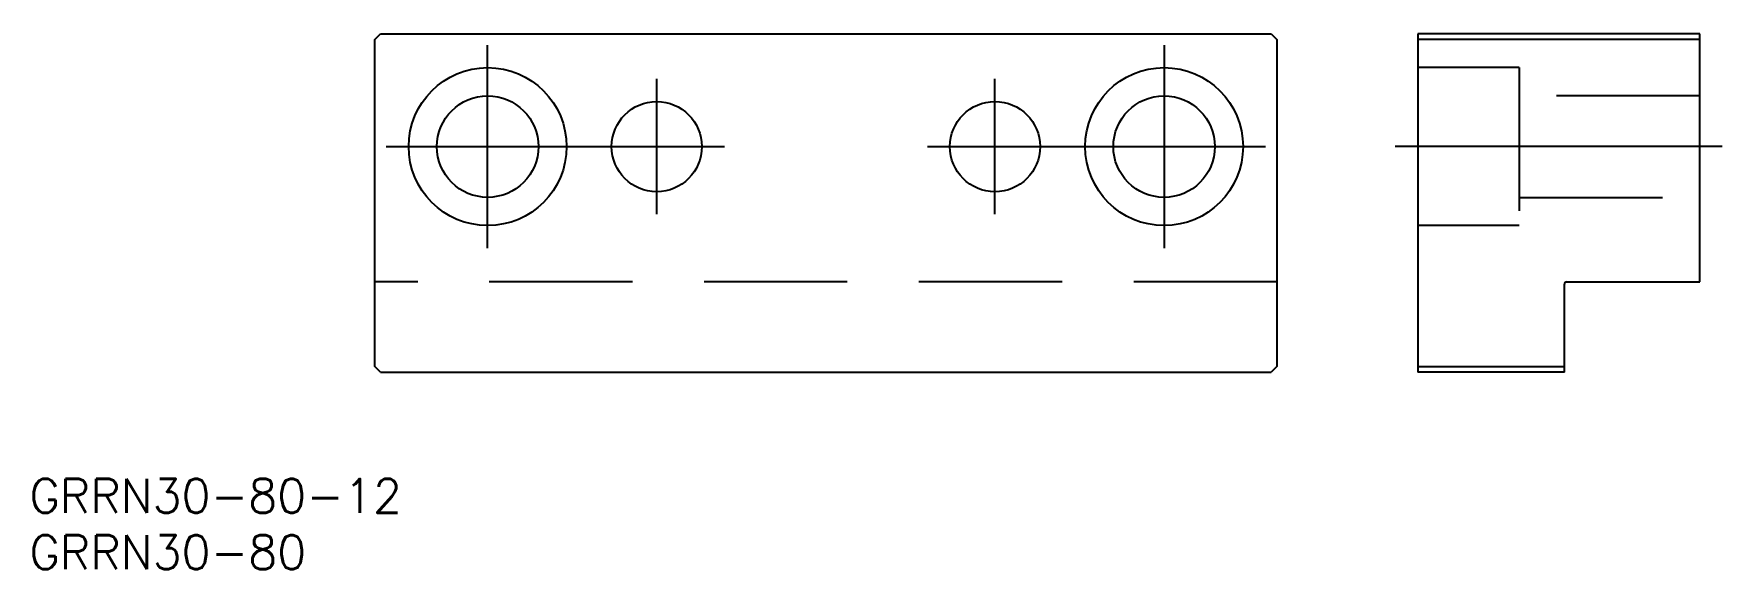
# Model space of a CAD drawing. Extents: x -70 to 80, y -17 to 30.
import ezdxf

# ---------------------------------------------------------------- set-up
doc = ezdxf.new("R2010")
doc.units = 0
doc.linetypes.add('CENTER', pattern=[50.8, 31.75, -6.35, 6.35, -6.35])
doc.linetypes.add('DASHED', pattern=[19.05, 12.7, -6.35])
doc.layers.get('0').update_dxf_attribs({"linetype": 'CONTINUOUS'})
doc.layers.add('CENTER', color=1, linetype='CENTER')
doc.styles.get("Standard").update_dxf_attribs({"font": 'txt.shx', "height": 3, "bigfont": 'bigfont.shx'})

msp = doc.modelspace()

# ---------------------------------------------------------------- linework, layer by layer
at = {"color": 7, "linetype": 'CONTINUOUS'}
for p, q in [((-40, 29.5), (-39.5, 30)), ((-39.5, 30), (39.5, 30)), ((39.5, 30), (40, 29.5)), ((52.5, 30), (52.5, 0)), ((77.5, 30), (52.5, 30)), ((77.5, 8), (77.5, 30)), ((-40, 0.5), (-40, 29.5)), ((40, 29.5), (40, 0.5)), ((77.5, 29.5), (52.5, 29.5)), ((65.5, 0), (65.5, 7.8)), ((65.7, 8), (77.5, 8)), ((-39.5, 0), (-40, 0.5)), ((-39.5, 0), (39.5, 0)), ((40, 0.5), (39.5, 0)), ((52.5, 0.5), (65.5, 0.5)), ((65.5, 0), (52.5, 0))]:
    msp.add_line(p, q, dxfattribs=at)
at = {"color": 3, "linetype": 'DASHED'}
for p, q in [((61.5, 27), (52.5, 27)), ((61.5, 27), (61.5, 13)), ((77.5, 24.5), (61.5, 24.5)), ((61.5, 15.5), (77.5, 15.5)), ((61.5, 13), (52.5, 13)), ((40, 8), (-40, 8))]:
    msp.add_line(p, q, dxfattribs=at)
at = {"color": 7, "linetype": 'CONTINUOUS'}
for centre, radius in [((-30, 20), 7), ((30, 20), 7), ((-30, 20), 4.5), ((-15, 20), 4), ((15, 20), 4), ((30, 20), 4.5)]:
    msp.add_circle(centre, radius, dxfattribs=at)
msp.add_arc((65.7, 7.8), 0.2, 90, 180, dxfattribs=at)
at = {"layer": 'CENTER', "color": 1, "linetype": 'CENTER'}
for p, q in [((-30, 11), (-30, 29)), ((30, 29), (30, 11)), ((-15, 14), (-15, 26)), ((15, 14), (15, 26)), ((-39, 20), (-9, 20)), ((9, 20), (39, 20)), ((79.5, 20), (50.5, 20))]:
    msp.add_line(p, q, dxfattribs=at)

# ---------------------------------------------------------------- texts
at = {"color": 7, "linetype": 'CONTINUOUS'}
for s, p in [('GRRN30-80-12', (-70.64, -12.46)), ('GRRN30-80', (-70.64, -17.46))]:
    msp.add_text(s, height=3, dxfattribs=at).set_placement(p)

doc.saveas('drawing.dxf')
